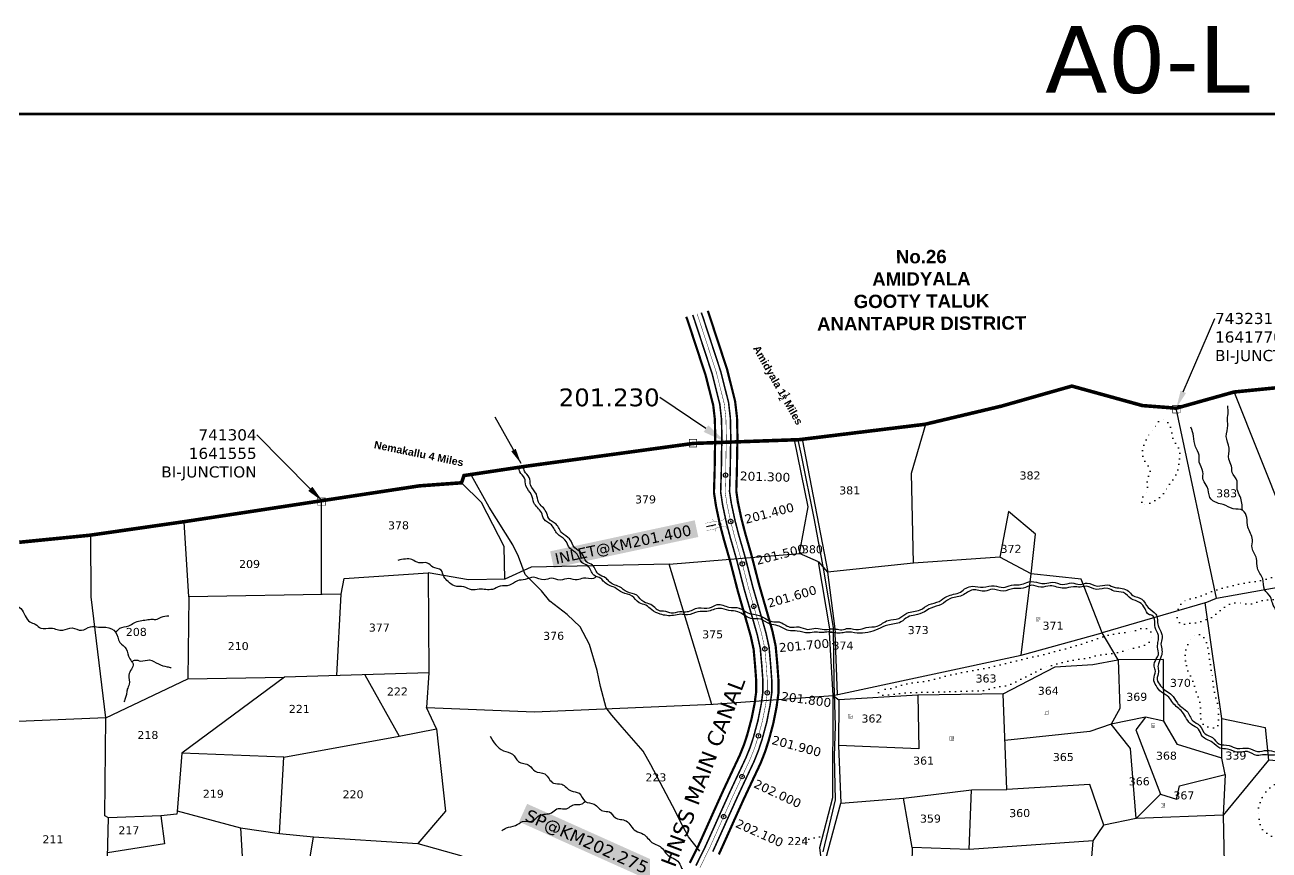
# Model space of a CAD drawing. Header units: inches. Extents: x 735322 to 750113, y 1636749 to 1642626.
# Drawn here: x 740635 to 743432, y 1640771 to 1642626 of the extents above; entities that cross this region are included whole.
import ezdxf
from ezdxf import colors
from ezdxf.entities.mleader import LeaderData, LeaderLine
from ezdxf.enums import TextEntityAlignment as Align
from ezdxf.math import Vec2, Vec3

# ---------------------------------------------------------------- set-up
doc = ezdxf.new("R2010")
doc.units = ezdxf.units.IN
doc.header["$MEASUREMENT"] = 0
doc.header["$PDMODE"] = 32
doc.header["$PDSIZE"] = 10
for name, pattern in [('ACAD_ISO02W100', [15, 12, -3]), ('DOT2', [0.125, 0, -0.125]), ('HIDDEN2', [0.1875, 0.125, -0.0625])]:
    doc.linetypes.add(name, pattern=pattern)
for name, color, linetype in [('CANAL1', 1, 'Continuous'), ('CART TRACK', 6, 'Continuous'), ('CSMark', 72, 'Continuous'), ('HILL', 247, 'Continuous'), ('PLOT', 7, 'Continuous'), ('PLOT NO', 7, 'Continuous'), ('SQUARE TANKS', 230, 'Continuous'), ('STRUCTURE', 5, 'Continuous'), ('TANKS-STREAM', 4, 'Continuous'), ('VILLAGE BOUNDRY', 5, 'Continuous'), ('VILLAGE STONES', 240, 'Continuous')]:
    doc.layers.add(name, color=color, linetype=linetype)
doc.styles.get("Standard").update_dxf_attribs({"font": 'verdana_0.ttf'})
doc.dimstyles.get("Standard").update_dxf_attribs({"dimtxt": 0.18, "dimasz": 35, "dimexe": 0.18, "dimexo": 0.0625, "dimgap": 0.09, "dimtad": 0, "dimtih": 1, "dimtoh": 1, "dimdec": 4, "dimzin": 0, "dimdsep": 46, "dimtxsty": 'Standard', "dimcen": 0.0935, "dimadec": 0, "dimazin": 0, "dimtfac": 1, "dimtdec": 4, "dimtofl": 0, "dimtmove": 0, "dimatfit": 3, "dimfxl": 0, "dimtolj": 1, "dimtzin": 0, "dimarcsym": 0})

# ---------------------------------------------------------------- blocks, each defined once
blk = doc.blocks.new('IN')
at = {"layer": 'STRUCTURE', "color": 190, "const_width": 0.5}
for points in [[(763895.1, 1696672), (763895.1, 1696668), (763889.1, 1696664), (763881.7, 1696664), (763874.3, 1696664), (763868.3, 1696668), (763868.3, 1696672)], [(763871.3, 1696666), (763849.3, 1696666)], [(763871.3, 1696649.2), (763849.3, 1696649.2)], [(763868.3, 1696643.2), (763868.3, 1696647.2), (763874.3, 1696651.2), (763881.7, 1696651.2), (763881.7, 1696651.2), (763881.7, 1696651.2), (763889.1, 1696651.2), (763895.1, 1696647.2), (763895.1, 1696643.2)]]:
    blk.add_lwpolyline(points, dxfattribs=at)
at = {"layer": 'STRUCTURE', "color": 0}
blk.add_circle((763881.7, 1696657.6), 2.11, dxfattribs=at)
blk.add_leader([(763872.7, 1696657.6), (763851.2, 1696657.6)], dimstyle='Standard', override={"dimasz": 10, "dimgap": 0.09, "dimtad": 0}, dxfattribs=at)

msp = doc.modelspace()

# ---------------------------------------------------------------- linework, layer by layer
at = {"color": 3}
for p in [(742210.2, 1641614.3), (742221.6, 1641510.1), (742247.7, 1641414.7), (742273.5, 1641319.2), (742298.3, 1641223.6), (742303.9, 1641124.9), (742284, 1641028.1), (742247.1, 1640936.6), (742205.8, 1640846.7)]:
    msp.add_point(p, dxfattribs=at)
at = {"layer": 'CANAL1', "color": 5, "const_width": 3.5}
for points in [[(742181.4, 1640768), (742198.2, 1640805.2), (742217.1, 1640847.3), (742236.8, 1640891), (742258, 1640936.4), (742274.6, 1640971.6), (742284.1, 1640995.4), (742292.4, 1641020.8), (742302.5, 1641058.3), (742310.1, 1641096.5), (742313.9, 1641124.3), (742314, 1641153.5), (742311.3, 1641189.8), (742307.9, 1641228), (742300.6, 1641261), (742288.3, 1641304), (742271, 1641364.1), (742254.3, 1641429.4), (742240, 1641478.8), (742231.3, 1641512.4), (742223.1, 1641550.5), (742219.1, 1641577.3), (742220.6, 1641625.1), (742221.2, 1641668.2), (742221.9, 1641697.5), (742220.9, 1641742.2), (742216.9, 1641777.4), (742199, 1641848), (742159, 1641969.9), (742155.5, 1641979.6)], [(742136.2, 1641974.3), (742140.1, 1641963.4), (742179.8, 1641842.4), (742197.1, 1641773.8), (742200.9, 1641740.8), (742201.9, 1641697.5), (742201.2, 1641668.6), (742200.6, 1641625.6), (742199.1, 1641576.2), (742203.5, 1641546.9), (742211.8, 1641507.8), (742220.8, 1641473.5), (742235, 1641424.1), (742251.7, 1641358.8), (742269.1, 1641298.5), (742281.2, 1641256.1), (742288.1, 1641225), (742291.4, 1641188.1), (742294, 1641152.8), (742293.9, 1641125.7), (742290.4, 1641099.9), (742283, 1641062.8), (742273.2, 1641026.5), (742265.3, 1641002.2), (742256.2, 1640979.6), (742239.9, 1640944.9), (742218.6, 1640899.3), (742198.8, 1640855.5), (742180, 1640813.4), (742163.3, 1640776.5), (742143.4, 1640736.3)]]:
    msp.add_lwpolyline(points, dxfattribs=at)
at = {"layer": 'CANAL1', "color": 1, "const_width": 5}
for points in [[(742170.1, 1641983.5), (742173.2, 1641974.7), (742213.5, 1641852.2), (742231.6, 1641780.1), (742235.9, 1641743.2), (742236.9, 1641697.5), (742236.2, 1641667.9), (742235.6, 1641624.8), (742234.2, 1641578.2), (742237.9, 1641553.1), (742245.9, 1641515.8), (742254.5, 1641482.8), (742268.7, 1641433.3), (742285.5, 1641368), (742302.8, 1641308.1), (742315.2, 1641264.7), (742322.7, 1641230.3), (742326.3, 1641191), (742329, 1641154), (742328.9, 1641123.3), (742324.9, 1641094), (742317.1, 1641054.9), (742306.8, 1641016.5), (742298.2, 1640990.3), (742288.4, 1640965.6), (742271.6, 1640930), (742250.4, 1640884.7), (742230.7, 1640841.1), (742211.9, 1640799.1), (742195, 1640761.6)], [(742121.7, 1641970.3), (742125.9, 1641958.5), (742165.4, 1641838.2), (742182.4, 1641771.1), (742186, 1641739.8), (742186.9, 1641697.5), (742186.2, 1641668.9), (742185.6, 1641625.9), (742184, 1641575.3), (742188.7, 1641544.2), (742197.2, 1641504.3), (742206.3, 1641469.6), (742220.5, 1641420.2), (742237.3, 1641354.9), (742254.7, 1641294.3), (742266.7, 1641252.5), (742273.2, 1641222.7), (742276.4, 1641186.9), (742279, 1641152.2), (742278.9, 1641126.7), (742275.6, 1641102.3), (742268.4, 1641066.3), (742258.9, 1641030.8), (742251.2, 1641007.3), (742242.5, 1640985.6), (742226.3, 1640951.2), (742205, 1640905.6), (742185.1, 1640861.6), (742166.3, 1640819.6), (742149.8, 1640783), (742129.8, 1640742.7)]]:
    msp.add_lwpolyline(points, dxfattribs=at)
at = {"layer": 'CANAL1', "color": 1, "linetype": 'HIDDEN2', "ltscale": 100, "const_width": 1}
msp.add_lwpolyline([(742145.9, 1641976.9), (742149.5, 1641966.6), (742189.4, 1641845.2), (742207, 1641775.6), (742210.9, 1641741.5), (742211.9, 1641697.5), (742211.2, 1641668.4), (742210.6, 1641625.4), (742209.1, 1641576.8), (742213.3, 1641548.7), (742221.6, 1641510.1), (742230.4, 1641476.2), (742244.6, 1641426.7), (742261.4, 1641361.4), (742278.7, 1641301.2), (742290.9, 1641258.6), (742298, 1641226.5), (742301.4, 1641189), (742304, 1641153.1), (742303.9, 1641125), (742300.3, 1641098.2), (742292.7, 1641060.6), (742282.8, 1641023.6), (742274.7, 1640998.8), (742265.4, 1640975.6), (742249, 1640940.6), (742227.7, 1640895.1), (742207.9, 1640851.4), (742189.1, 1640809.3), (742172.4, 1640772.3), (742152.4, 1640732)], dxfattribs=at)
at = {"layer": 'CART TRACK'}
for points in [[(742429.2, 1640767.7), (742441.8, 1640817.6), (742457.5, 1640884), (742455, 1640982.2), (742457.1, 1641050.9), (742454.6, 1641148.2), (742452.5, 1641271.4), (742431.1, 1641400.9), (742409.9, 1641513.8), (742380.7, 1641658.9), (742372.8, 1641696.9)], [(742152.3, 1640769), (742126.5, 1640801.2), (742113.4, 1640827), (742091.1, 1640870.6), (742042.1, 1640963.2), (742025, 1640994), (741977.8, 1641047.7), (741954.2, 1641075), (741941.5, 1641091.3), (741929.1, 1641139.2), (741921.5, 1641175.2), (741903.8, 1641233.8), (741883, 1641272.9), (741853.8, 1641300.8), (741814.8, 1641331), (741796.3, 1641354.4), (741759.7, 1641390.6), (741744.8, 1641431.5), (741731.5, 1641457.6), (741678.7, 1641542.5), (741635.8, 1641618.7)]]:
    msp.add_lwpolyline(points, dxfattribs=at)
at = {"layer": 'PLOT'}
for points in [[(743313.9, 1641337.6), (743523.6, 1641375.4), (743353.9, 1641801.1)], [(743288.2, 1641327.2), (743313.9, 1641337.6), (743223.5, 1641764.7)], [(743026.6, 1640674.7), (743036.8, 1640792.1), (743060.9, 1640827.1), (743028.8, 1640918.7), (742842.5, 1640907.4), (742834.3, 1641122.5), (742951.4, 1641183.2), (743036.1, 1641188.7), (743092.1, 1641199.1), (743093.2, 1641199.3), (743057, 1641259.7), (743009.4, 1641380.3), (742897.3, 1641392.1), (742826.8, 1641429.7), (742632.3, 1641416.2), (742627.8, 1641618.3), (742660.3, 1641729)], [(742419.1, 1641419), (742376.3, 1641438.1), (742395.6, 1641543), (742364.8, 1641693.6)], [(742441, 1641396.1), (742382.8, 1641694.9)], [(741713.9, 1641380.7), (741712.3, 1641453.9), (741661, 1641552.9), (741616.4, 1641597)], [(741301.7, 1641346), (741301.3, 1641556.6)], [(742874.8, 1641209.2), (742897.3, 1641392.1), (742907.1, 1641481.2), (742846.5, 1641532.8), (742826.8, 1641429.7)], [(741003.5, 1641340.3), (740992.8, 1641509.6)], [(740816.9, 1641068.9), (740783.7, 1641340.7), (740783.2, 1641479.5)], [(742179.3, 1641099), (742083.5, 1641413.9), (742376.3, 1641438.1)], [(742444.2, 1641268.4), (742419.1, 1641419), (742439.4, 1641395.9)], [(741335.8, 1641163.6), (741346, 1641346.9), (741352.4, 1641381.8), (741541.6, 1641394.5)], [(742083.5, 1641413.9), (741773.2, 1641407.7), (741713.9, 1641380.7), (741632.4, 1641378.6), (741541.6, 1641394.5), (741542.8, 1641169.5), (741537.8, 1641091.6)], [(742632.3, 1641416.2), (742439.4, 1641395.9), (742455.9, 1641268.5), (742456.3, 1641259.9), (742444.1, 1641260.8), (742444.2, 1641268.4), (742455.9, 1641268.5)], [(741346, 1641346.9), (741003.5, 1641340.3), (741001, 1641156)], [(743326.2, 1641067.1), (743288.2, 1641327.2), (743057, 1641259.7)], [(742452, 1641118.7), (742444.1, 1641260.8)], [(742452, 1641118.7), (742874.8, 1641209.2), (743057, 1641259.7)], [(742461.9, 1641120.8), (742456.3, 1641259.9)], [(743195.3, 1641061.2), (743194.6, 1641199.7), (743093.2, 1641199.3), (743096.8, 1641089.3), (743077.1, 1641054.1)], [(741542.8, 1641169.5), (741218.5, 1641160.3)], [(740816.9, 1641068.9), (741001, 1641156), (741218.5, 1641160.3), (740987.3, 1640989.6), (740976.9, 1640858.1), (740976.4, 1640852.3), (740940.6, 1640848.1), (740823, 1640844)], [(741398.8, 1641165.4), (741476.1, 1641027.8)], [(741560.5, 1641044.3), (741537.8, 1641091.6), (741780.3, 1641082.5), (742181.9, 1641099.1), (742452, 1641118.7)], [(742472.3, 1640466), (742464.5, 1640465.3), (742470, 1640509.5), (742474.2, 1640532), (742441.4, 1640614), (742422, 1640777.3), (742451.5, 1640889.7), (742452, 1641118.7), (742464.9, 1641109.1), (742464, 1641006.3), (742469.6, 1640876.7), (742610.2, 1640887.9), (742763, 1640907), (742842.5, 1640907.4)], [(742834.3, 1641122.5), (742642.1, 1641119.7), (742644.3, 1640999), (742464, 1641006.3)], [(742642.1, 1641119.7), (742464.9, 1641109.1)], [(740817.3, 1640634.6), (740823, 1640844), (740814.3, 1640848), (740816.9, 1641068.9), (740619.4, 1641060.1)], [(743154.6, 1641069.8), (743077.1, 1641054.1)], [(743333.7, 1640941.4), (743326.1, 1640978.3), (743226.6, 1641008.6), (743195.3, 1641061.2), (743154.6, 1641069.8), (743132.4, 1641042), (743187.9, 1640897.1)], [(743326.1, 1640978.3), (743326.2, 1641067.1), (743423.3, 1641047), (743431.1, 1640973.5)], [(741216.6, 1640980.4), (741476.1, 1641027.8), (741560.5, 1641044.3), (741580.2, 1640859.1), (741518.2, 1640785.9)], [(743133.6, 1640842.2), (743120.4, 1640999.7), (743077.1, 1641054.1), (743028.8, 1641038.2), (742838.3, 1641018)], [(741206.8, 1640808.7), (741216.6, 1640980.4), (740987.3, 1640989.6)], [(743836, 1640902.2), (743856.7, 1640921.2), (743808.7, 1640906.3), (743802, 1640919.7), (743764, 1640913.9), (743749, 1640945), (743623.6, 1640887.8), (743538.4, 1640897.2), (743499, 1640968.6), (743431.1, 1640973.5), (743329, 1640850.2), (743334, 1640597.6)], [(743133.6, 1640842.2), (743187.9, 1640897.1), (743224.3, 1640885.6), (743230.9, 1640916), (743333.7, 1640941.4), (743329, 1640850.2)], [(742630, 1640777.4), (742610.2, 1640887.9)], [(743036.8, 1640792.1), (742758.1, 1640772.6), (742763, 1640907)], [(740977, 1640859.4), (741119.3, 1640821.5), (741129.1, 1640652.8)], [(742455.1, 1640639), (742457.7, 1640667.3), (742435.2, 1640751.5), (742469.6, 1640876.7)], [(740940.6, 1640848.1), (740948.4, 1640785.6), (740820.8, 1640765)], [(743329, 1640850.2), (743133.6, 1640842.2), (743060.9, 1640827.1)], [(741119.3, 1640821.5), (741206.8, 1640808.7), (741283.6, 1640801)], [(741200.5, 1640452.2), (741260.1, 1640661), (741283.6, 1640801), (741518.2, 1640785.9), (741617.3, 1640758.7)], [(742758.1, 1640772.6), (742630, 1640777.4), (742627.7, 1640671)]]:
    msp.add_lwpolyline(points, dxfattribs=at)
at = {"layer": 'PLOT NO', "linetype": 'DOT2', "ltscale": 100}
for points in [[(742451.6, 1641235.7), (742474.8, 1641231.5)], [(742372.3, 1640791), (742440.9, 1640805.3)]]:
    msp.add_lwpolyline(points, dxfattribs=at)
at = {"layer": 'PLOT NO', "color": 6, "linetype": 'DOT2', "ltscale": 100}
for points in [[(743145.7, 1641553.3), (743147.6, 1641564.9), (743156.9, 1641575.6), (743157.9, 1641600.1), (743160.1, 1641610), (743164.6, 1641621.3), (743162, 1641631.8), (743155.3, 1641641.7), (743147.1, 1641662.9), (743152, 1641684.7), (743160.9, 1641703.5), (743172.1, 1641718), (743177.2, 1641724.2), (743182.6, 1641734.3), (743187.4, 1641738.1), (743195.4, 1641738.7), (743200.4, 1641738.3), (743204.2, 1641732.7), (743211.1, 1641720.7), (743213.9, 1641705.8), (743216.9, 1641693.8), (743225.6, 1641680.8), (743231.2, 1641668.3), (743230.3, 1641645.6), (743225.5, 1641621.5), (743209.5, 1641595.2), (743200, 1641579.9), (743176, 1641557.5), (743164, 1641551.5), (743153.4, 1641547), (743146.3, 1641550.6), (743145.6, 1641554.5)], [(743225.4, 1641294.3), (743227.6, 1641313.6), (743238.7, 1641329.2), (743265.4, 1641338.5), (743304.9, 1641353.1), (743342.4, 1641364), (743382.1, 1641372.3), (743424.4, 1641380.1), (743453.9, 1641388.2), (743490.2, 1641391.2), (743518.6, 1641399.4), (743546.1, 1641402.7), (743582.5, 1641406.1), (743622, 1641408.3), (743681.7, 1641416.2), (743717.3, 1641419.6), (743747.2, 1641424.9), (743776.8, 1641425.9), (743802.3, 1641426), (743817.1, 1641418.9), (743834, 1641411.4), (743833.2, 1641402.6), (743828.8, 1641395.8), (743819.3, 1641388.2), (743809.3, 1641384.9), (743790.6, 1641382.1), (743784.2, 1641381.6), (743774.2, 1641380), (743753.1, 1641372.7), (743739.1, 1641367.8), (743710.3, 1641370.9), (743669.6, 1641367.1), (743642.4, 1641366.5), (743599.3, 1641363.9), (743585.3, 1641362.2), (743565.7, 1641362.5), (743535, 1641352.8), (743508.1, 1641344.9), (743478.9, 1641341.6), (743449, 1641335.1), (743431.4, 1641333.8), (743415, 1641332.1), (743401.9, 1641327.6), (743395.1, 1641325.6), (743376.3, 1641325.1), (743363.5, 1641327.8), (743349.5, 1641326.2), (743312.9, 1641302.4), (743301.3, 1641293.5), (743282.5, 1641287), (743269, 1641282.2), (743257.8, 1641282.1), (743233.8, 1641280), (743225.4, 1641294.3)], [(742553.7, 1641125.7), (742554.9, 1641132), (742565.1, 1641133.2), (742607.6, 1641142.9), (742658, 1641151), (742722.9, 1641166.7), (742779.5, 1641177.2), (742831.4, 1641188.9), (742879.8, 1641200.5), (742916.3, 1641209.1), (742983.9, 1641226.8), (743028.8, 1641240.7), (743066.5, 1641253.5), (743111.3, 1641261.2), (743131, 1641264.9), (743155.4, 1641269.7), (743168.9, 1641254.8), (743166.2, 1641245), (743160.7, 1641237.1), (743148.9, 1641231.1), (743134, 1641226.3), (743116.7, 1641223.1), (743093.9, 1641215.9), (743070.6, 1641212.6), (743048.6, 1641209.4), (743022.6, 1641203), (742986.8, 1641197.7), (742954.6, 1641189.6), (742929.4, 1641182.4), (742902.3, 1641169.3), (742865.2, 1641150.9), (742843.2, 1641141.7), (742817.7, 1641137.3), (742792.5, 1641130.8), (742764.9, 1641129.1), (742724.8, 1641128.1), (742686.1, 1641126.7), (742634.5, 1641125.7), (742599, 1641123.2), (742564.4, 1641119.8), (742556.5, 1641121.8), (742553.7, 1641125.7)], [(743244.2, 1641196.8), (743244.4, 1641217.1), (743252, 1641238.5), (743261.9, 1641252), (743266.8, 1641256.6), (743281.4, 1641252.9), (743293.8, 1641229.6), (743300.9, 1641182.7), (743305.2, 1641154.6), (743310.8, 1641119.1), (743317.4, 1641094.3), (743318.3, 1641067.6), (743318, 1641055.3), (743312.3, 1641046.5), (743304.7, 1641046.1), (743284.7, 1641054), (743277.7, 1641075), (743277.6, 1641099.5), (743270.2, 1641121.6), (743260.5, 1641151.7), (743247.3, 1641181.1), (743244.6, 1641199.4)], [(743416.9, 1640889.9), (743426.1, 1640903.6), (743439.3, 1640915.4), (743454.8, 1640922.3), (743473, 1640921), (743494.5, 1640912.3), (743515.9, 1640896.2), (743524.1, 1640888.9), (743536.7, 1640883.4), (743555.4, 1640879.2), (743575, 1640873.7), (743596.2, 1640865.2), (743606.2, 1640854.2), (743612.9, 1640833.4), (743609.9, 1640819.3), (743602.6, 1640806.2), (743585.5, 1640799), (743570.6, 1640792.2), (743547.1, 1640789.8), (743522.6, 1640791.4), (743492.7, 1640792.8), (743465.3, 1640795.8), (743443.8, 1640799.8), (743429.1, 1640807.9), (743418, 1640817), (743411.1, 1640832.4), (743409.6, 1640845.5), (743408.3, 1640858.4), (743409.5, 1640870.9), (743414.3, 1640883), (743416.9, 1640889.9)]]:
    msp.add_spline(points, degree=3, dxfattribs=at)
at = {"layer": 'SQUARE TANKS', "const_width": 0.504}
for points in [[(742909.1, 1641294), (742917.8, 1641294), (742917.8, 1641284.8), (742909.2, 1641284.8)], [(742912.2, 1641291.2), (742917.8, 1641291.2), (742917.8, 1641284.8), (742912.3, 1641284.8)], [(742914.3, 1641288.7), (742917.8, 1641288.8), (742917.8, 1641284.8), (742914.3, 1641284.8)], [(742926.8, 1641085.5), (742935.5, 1641085.6), (742935.5, 1641076.3), (742926.9, 1641076.3)], [(742930, 1641082.7), (742935.5, 1641082.7), (742935.5, 1641076.3), (742930, 1641076.3)], [(742486.6, 1641077.1), (742495.2, 1641077.2), (742495.3, 1641068), (742486.6, 1641067.9)], [(742489.7, 1641074.3), (742495.3, 1641074.3), (742495.3, 1641068), (742489.7, 1641067.9)], [(742491.7, 1641071.9), (742495.3, 1641071.9), (742495.3, 1641068), (742491.7, 1641067.9)], [(742932, 1641080.3), (742935.5, 1641080.3), (742935.5, 1641076.3), (742932, 1641076.3)], [(743167, 1641055.2), (743175.7, 1641055.2), (743175.7, 1641046), (743167, 1641045.9)], [(742714.5, 1641026.7), (742723.2, 1641026.8), (742723.2, 1641017.6), (742714.5, 1641017.5)], [(743170.1, 1641052.3), (743175.7, 1641052.4), (743175.7, 1641046), (743170.2, 1641046)], [(743172.2, 1641049.9), (743175.7, 1641049.9), (743175.7, 1641046), (743172.2, 1641046)], [(742717.6, 1641023.9), (742723.2, 1641023.9), (742723.2, 1641017.6), (742717.6, 1641017.5)], [(742719.6, 1641021.5), (742723.2, 1641021.5), (742723.2, 1641017.6), (742719.7, 1641017.5)], [(743189.1, 1640876.9), (743197.8, 1640876.9), (743197.8, 1640867.7), (743189.1, 1640867.6)], [(743192.2, 1640874), (743197.8, 1640874.1), (743197.8, 1640867.7), (743192.3, 1640867.7)], [(743194.2, 1640871.6), (743197.8, 1640871.6), (743197.8, 1640867.7), (743194.3, 1640867.7)]]:
    msp.add_lwpolyline(points, close=True, dxfattribs=at)
at = {"layer": 'STRUCTURE', "color": 5, "const_width": 5.82}
msp.add_lwpolyline([(735324.5, 1642425.8), (750031.3, 1642425.8), (750031.3, 1636751.6), (735324.5, 1636751.6)], close=True, dxfattribs=at)
at = {"layer": 'STRUCTURE', "color": 0}
msp.add_point((742221.6, 1641510.1), dxfattribs=at)
at = {"layer": 'TANKS-STREAM'}
for points in [[(743372.2, 1641535.4), (743367.1, 1641566), (743360.5, 1641582.2), (743360.2, 1641600.7), (743349.4, 1641620.4), (743347.8, 1641634.3), (743341.8, 1641650), (743342.5, 1641675.2), (743335.9, 1641701.3), (743339.6, 1641725.9), (743338.7, 1641736.5), (743339.8, 1641751.8), (743339.3, 1641770)], [(742053.9, 1641313.8), (742064.9, 1641308.9), (742070.9, 1641308.9), (742088, 1641304.9), (742107.4, 1641307.4), (742123.9, 1641307.4), (742149, 1641315.7), (742174.3, 1641315.9), (742191.4, 1641323.2), (742217.5, 1641317.6), (742240.8, 1641315.4), (742260.3, 1641304.7), (742286, 1641298.8), (742318.6, 1641284.5), (742330.3, 1641284.1), (742354.9, 1641272.8), (742374.6, 1641273.1), (742394.4, 1641267.5), (742413.4, 1641270), (742431.8, 1641267.5), (742458.2, 1641268.2), (742471.6, 1641266.7), (742486, 1641269.7), (742508.9, 1641266.9), (742526, 1641271.7), (742551.3, 1641274.8), (742575.5, 1641287.6), (742599.5, 1641292.3), (742617.7, 1641304), (742647.5, 1641311.4), (742667.8, 1641323.2), (742690.4, 1641330.5), (742707.3, 1641341.5), (742738.2, 1641351.4), (742751, 1641360.4), (742765.3, 1641364.3), (742789.4, 1641362.5), (742814.3, 1641365.6), (742834.6, 1641361.9), (742852.7, 1641366.8), (742875.9, 1641368.8), (742891.7, 1641374.2), (742914.8, 1641372), (742927.7, 1641370.5), (742945.5, 1641373.5), (742967.8, 1641368.6), (742988.5, 1641371.8), (743007.1, 1641368.6), (743023.1, 1641371.6), (743046.2, 1641365), (743068.7, 1641367.4), (743086.2, 1641361.8), (743102.2, 1641359.5), (743115.8, 1641353.4), (743125.6, 1641344), (743146.1, 1641335.5), (743160.2, 1641316.5), (743177.5, 1641301.8), (743182.8, 1641276), (743190.3, 1641258), (743191.8, 1641248.3), (743189.1, 1641234.4), (743191.3, 1641220.4), (743189.9, 1641207.4), (743183.2, 1641190.3), (743182.3, 1641184), (743183.4, 1641172.2), (743180.7, 1641155.1), (743188.2, 1641140.8), (743200.4, 1641129.4), (743213.8, 1641119.8), (743224.4, 1641104.4), (743231.8, 1641095.6), (743247.2, 1641083.6), (743260.9, 1641062.2), (743275.9, 1641051.2), (743288.6, 1641032.4), (743304.8, 1641024.3), (743319.1, 1641010.2), (743342.3, 1641006.5), (743360.7, 1641000), (743385.2, 1641000.4), (743406.1, 1640992.9), (743427.6, 1640995.5), (743447.7, 1640992.6), (743467.6, 1640993.5), (743486.4, 1640985.6), (743503, 1640983.7), (743517, 1640972.8), (743535.4, 1640966.7), (743569.8, 1640951.1), (743580.7, 1640946.3), (743586.8, 1640946.2), (743601.2, 1640937.3), (743607.1, 1640935.6), (743616.5, 1640937.2), (743638.1, 1640944.6), (743661.9, 1640946), (743680.5, 1640955.3), (743705.2, 1640956.5), (743725.1, 1640965.7), (743751.9, 1640968.5), (743766, 1640976.4), (743784.4, 1640977.8), (743799.5, 1640984.9), (743817.5, 1640986.2), (743820.2, 1640991.1), (743812.4, 1640999.6), (743797.5, 1641002), (743782.2, 1641012.6), (743762.3, 1641019.3), (743751.9, 1641033.6), (743744.2, 1641044.6), (743730.4, 1641055.9), (743724.1, 1641069.9), (743718.3, 1641079.1), (743707.8, 1641081.7), (743698.1, 1641078.6), (743686.9, 1641080), (743669.6, 1641087.1), (743647.4, 1641090.9), (743631, 1641109.3), (743613.1, 1641124.5), (743605.9, 1641145.3), (743592.9, 1641157.8), (743578.1, 1641188.3), (743564.2, 1641205.2), (743549.8, 1641225.2), (743532.6, 1641235.7), (743515.8, 1641252), (743493.8, 1641267.2), (743485.4, 1641277.8), (743471.4, 1641288.1), (743463.5, 1641294.4), (743448.9, 1641309.6), (743439.5, 1641326.9), (743435.3, 1641340.4), (743422.2, 1641357.1), (743417.8, 1641381.2), (743405.9, 1641405.1), (743404, 1641426.8), (743393.9, 1641450.7), (743394.6, 1641468.9), (743384.6, 1641497.3), (743382, 1641519.1), (743373.2, 1641534.8), (743351.6, 1641538.6), (743329.1, 1641548), (743315.3, 1641551.9), (743299.3, 1641564.2), (743293.1, 1641587.8), (743284.2, 1641603.3), (743283.3, 1641621.7), (743275.3, 1641643.4), (743274.8, 1641659.1), (743266.6, 1641677.7), (743262.3, 1641701.6), (743256.6, 1641721.8)], [(743292.8, 1640490.1), (743304.2, 1640494.9), (743310.1, 1640500.3), (743321.3, 1640502.5), (743333, 1640506.5), (743350.9, 1640498.7), (743360.6, 1640492.4), (743370.7, 1640491), (743396.9, 1640479.7), (743410.3, 1640477.7), (743423.2, 1640474.1), (743441.5, 1640474.7), (743459.1, 1640474.5), (743473.8, 1640476.9), (743500, 1640475.3), (743523.2, 1640481.8), (743539.8, 1640482.8), (743553.7, 1640492.9), (743572.5, 1640500.6), (743590.5, 1640518.7), (743610.5, 1640527.1), (743627.8, 1640543.6), (743647.8, 1640553.6), (743665.6, 1640564), (743680.2, 1640566.8), (743698.9, 1640561.7), (743709.3, 1640558.9), (743732.8, 1640563.9), (743748.8, 1640562.4), (743770.4, 1640569.8), (743788, 1640569.3), (743813.4, 1640572.1), (743823.6, 1640572.1), (743838.6, 1640576.5), (743850.2, 1640578.5), (743857.5, 1640582.2), (743859.9, 1640592.6), (743874.3, 1640608.4), (743881.3, 1640627.4), (743894.5, 1640642.2), (743908, 1640663.4), (743925.7, 1640675.2), (743944.1, 1640694.2), (743963.8, 1640702.8), (743974.2, 1640712.1), (743995.3, 1640722), (743996.1, 1640737.4), (744003.6, 1640756.5), (744001, 1640775.3), (744001.5, 1640810.2), (744003.1, 1640829.4), (744003.8, 1640844.4), (744007.1, 1640857.3), (744003.7, 1640867.6), (744005.6, 1640880.5), (744010.3, 1640892.3), (744009.2, 1640905), (744014.3, 1640916.9), (744018.3, 1640929.3), (744023.4, 1640935.8), (744033.3, 1640950.7), (744047.2, 1640955.2), (744054.5, 1640955.4), (744058.6, 1640958.6), (744068.2, 1640963.1), (744063.6, 1640972.1), (744052.1, 1640973.8), (744048.4, 1640973), (744016.6, 1640980.6), (743996.4, 1640976.2), (743978.2, 1640979.6), (743952.1, 1640977.8), (743936, 1640981), (743916.8, 1640979.5), (743898.3, 1640982.6), (743876.7, 1640977.2), (743851.3, 1640982), (743837.3, 1640980.3), (743828.2, 1640982.2), (743818.8, 1640979), (743782, 1640969.1), (743764.5, 1640967.6), (743752.9, 1640960.9), (743727.3, 1640958.7), (743702.8, 1640950.3), (743676, 1640947.5), (743660.6, 1640939.4), (743628.6, 1640935.9), (743612, 1640927), (743596.6, 1640930.2), (743582.2, 1640939.8), (743569.6, 1640942), (743547.3, 1640953.9), (743528.2, 1640959.8), (743513.3, 1640965), (743497.9, 1640977), (743482.2, 1640978.9), (743457.4, 1640986.8), (743438.9, 1640984.5), (743422, 1640985.6), (743404.5, 1640984.2), (743383.9, 1640992.7), (743362, 1640991.3), (743338.9, 1640998.1), (743321.6, 1641000.8), (743304.7, 1641013.5), (743282, 1641027.2), (743273.5, 1641043.3), (743258.2, 1641053), (743237, 1641082.3), (743215.8, 1641102.1), (743206.7, 1641115.2), (743190.2, 1641126.6), (743178.2, 1641141.1), (743172.9, 1641155.9), (743176.5, 1641173.5), (743173.9, 1641184.7), (743178.6, 1641201.1), (743183.6, 1641210.9), (743181.5, 1641227.6), (743183.5, 1641253.9), (743175.8, 1641271.9), (743174.6, 1641290.1), (743169.3, 1641298.5), (743161.5, 1641301.2), (743153.3, 1641314), (743141, 1641328), (743122.2, 1641336.4), (743104.6, 1641350.1), (743083.6, 1641353.5), (743069.3, 1641359.7), (743043.9, 1641357.3), (743021.3, 1641364.3), (743007.7, 1641362.6), (742992.2, 1641363.3), (742970.6, 1641359.9), (742939.7, 1641365.4), (742919.2, 1641362.5), (742898.5, 1641366.6), (742879.4, 1641360), (742858.5, 1641359.4), (742834.1, 1641353.7), (742809.7, 1641357.6), (742793.8, 1641353.5), (742766, 1641356.2), (742741.6, 1641343.8), (742714.1, 1641336), (742695, 1641323.5), (742671.5, 1641315.5), (742657.3, 1641307.1), (742636, 1641299.8), (742619.7, 1641295.3), (742604.5, 1641284.2), (742574.7, 1641276.9), (742552.5, 1641268), (742506.3, 1641259.3), (742480.8, 1641261.3), (742468, 1641259), (742437.9, 1641261.6), (742428.3, 1641260.3), (742413.3, 1641261.5), (742396.2, 1641259.5), (742371.4, 1641263.6), (742351.3, 1641264.9), (742327.9, 1641275.8), (742309.2, 1641279.6), (742289.1, 1641290.6), (742266.8, 1641292.1), (742237.6, 1641307.3), (742217.5, 1641310.1), (742196, 1641314.6), (742168, 1641307.6), (742148.1, 1641307), (742124.8, 1641300.2), (742109.5, 1641301.5), (742093.2, 1641298.9), (742062.9, 1641301.8), (742044.1, 1641311.5), (742031.1, 1641321.8), (742015.6, 1641327.5), (742000, 1641342.5), (741978, 1641350.2), (741960.8, 1641361.6), (741947.7, 1641366.7), (741937.1, 1641374.2), (741929.6, 1641381.8), (741913.7, 1641389.7), (741900.1, 1641410.2), (741887.1, 1641417.9), (741876.1, 1641436.8), (741860.4, 1641449.2), (741849, 1641469.1), (741832.1, 1641482.2), (741818.4, 1641502.3), (741802, 1641515.1), (741796, 1641530.3), (741778.9, 1641552.2), (741774, 1641570.1), (741761.2, 1641590.1), (741757.9, 1641607.6), (741747.3, 1641621.6), (741745.8, 1641631.9)], [(740516.2, 1641459.6), (740516.9, 1641446.9), (740527.5, 1641432), (740531.9, 1641416.8), (740547.7, 1641400.9), (740552.5, 1641389.4), (740571.6, 1641377.3), (740581.6, 1641359), (740603.8, 1641343.7), (740613.3, 1641324.9), (740625.3, 1641314.2), (740646.1, 1641284.3), (740657.9, 1641279.1), (740670.8, 1641270.2), (740693.3, 1641270.2), (740720.2, 1641265.7), (740740.7, 1641270.7), (740761.8, 1641265.4), (740782.3, 1641273.3), (740800.2, 1641272.7), (740816.9, 1641272.2), (740838.7, 1641261.5), (740848.3, 1641238.2), (740862.3, 1641224), (740870.5, 1641201.2), (740877.8, 1641190.2), (740868.2, 1641164.7), (740869.4, 1641144), (740864.8, 1641132.9), (740863.5, 1641123.7), (740861, 1641114.4), (740857.5, 1641104.8)], [(743306.7, 1640483.2), (743308.2, 1640490), (743315.3, 1640492.9), (743324.8, 1640494.6), (743328.5, 1640496.8), (743340.9, 1640496.8), (743357.3, 1640486.4), (743373.2, 1640483.3), (743390.4, 1640473.3), (743407.1, 1640471.6), (743423, 1640465.8), (743438.1, 1640467.8), (743459.4, 1640467.2), (743472.4, 1640469.9), (743496.4, 1640468.6), (743519.7, 1640475.4), (743542.1, 1640477), (743561.3, 1640489.9), (743575.7, 1640495.7), (743591.7, 1640511.1), (743614, 1640521.6), (743631.2, 1640538.3), (743646.7, 1640546.1), (743663.3, 1640555.9), (743679.4, 1640560), (743692.4, 1640556.4), (743705.8, 1640553), (743729.5, 1640556.9), (743747.6, 1640556.5), (743768.2, 1640563.5), (743790.3, 1640562.8), (743809.1, 1640566.6), (743823.7, 1640564.7), (743837.2, 1640569.8), (743854.9, 1640573.2), (743864.2, 1640581.4), (743868.3, 1640593.9), (743878.6, 1640603.6), (743887.8, 1640625.3), (743898.9, 1640635.9), (743913.6, 1640658.5), (743935.5, 1640673.4), (743946, 1640685.7), (743968, 1640697.4), (743980.9, 1640708.5), (743995.9, 1640714.6), (744003.1, 1640723.1), (744004.4, 1640738), (744009.7, 1640759.9), (744006.5, 1640778), (744008.5, 1640796.9), (744006.2, 1640808.8), (744010.8, 1640821.4), (744009.1, 1640837.7), (744013.9, 1640852.7), (744010.2, 1640867.3), (744016.8, 1640890.4), (744015.6, 1640902.7), (744022.5, 1640924.5), (744029.1, 1640939.3), (744039.6, 1640947.4), (744058.6, 1640949.8), (744069.2, 1640956.3), (744082.3, 1640966.2), (744097.4, 1640964), (744111.7, 1640954.2), (744125.7, 1640950.4), (744144.1, 1640939.6), (744159.2, 1640937), (744177.8, 1640924), (744196.2, 1640924.3), (744213.3, 1640917), (744228.1, 1640918.7), (744247.4, 1640916.3), (744264.2, 1640921.2), (744283.9, 1640926.8), (744303, 1640929.1), (744317, 1640937.3), (744344.3, 1640939.5), (744356.9, 1640946.4), (744376, 1640948.5), (744395.1, 1640957.8), (744415.4, 1640960.1), (744431.5, 1640970.2), (744446.5, 1640976.4), (744456.7, 1640988.2), (744476.1, 1641002.1), (744481.7, 1641015.8), (744495.5, 1641032.1), (744496, 1641039.4), (744504, 1641050.9), (744506.5, 1641065.7), (744522.8, 1641083.8), (744529.3, 1641102.4), (744543.1, 1641115.3), (744552.4, 1641130.3), (744560.3, 1641136.1), (744579, 1641134.2), (744593.1, 1641137.6), (744606.8, 1641144.1), (744625.2, 1641149.4), (744637.1, 1641157.2), (744661.5, 1641159.7), (744680.6, 1641169.1), (744702.3, 1641172.4), (744720.7, 1641180.8), (744734.5, 1641180.1), (744753.5, 1641188.7), (744778.4, 1641191.3), (744797.4, 1641198.8), (744813.8, 1641200.3), (744837.1, 1641214), (744857.7, 1641221.5), (744870.5, 1641232.3), (744889.2, 1641241.2), (744902.7, 1641255.1), (744918.3, 1641265.8), (744931.9, 1641279.5), (744953.8, 1641282.7), (744972.1, 1641286.6), (744991.3, 1641282.3), (745010.6, 1641286), (745031.8, 1641283.7), (745050.2, 1641288.8), (745070.7, 1641290.3), (745088.1, 1641298.3), (745103.6, 1641301.4), (745127.5, 1641319.2), (745146.5, 1641326.8), (745165.5, 1641342.5), (745181.6, 1641348.6), (745200, 1641365.5), (745223.5, 1641374.5), (745247, 1641375.9), (745261.6, 1641382.1), (745292.8, 1641379.7), (745307.3, 1641382.3), (745323.1, 1641380.7), (745334.1, 1641382.1), (745358, 1641375.9), (745382.4, 1641381), (745397.6, 1641377.4), (745430.7, 1641384.6), (745444.6, 1641383), (745469.2, 1641387.3), (745486.1, 1641384.5), (745501.6, 1641387.1), (745533.7, 1641384.7), (745543.3, 1641389.1), (745559.1, 1641390.8), (745572.2, 1641395.6), (745591.1, 1641392.5), (745612.6, 1641401.2), (745629.9, 1641399.6), (745651.4, 1641406.4), (745671.3, 1641405.3), (745685.5, 1641410.9), (745709.5, 1641407.1), (745729.2, 1641412.5), (745750.5, 1641408.9), (745773.5, 1641415.2), (745792.2, 1641415.4), (745810.5, 1641421), (745834.5, 1641418.9), (745848.6, 1641425.2), (745882.3, 1641425.1), (745901.5, 1641430.9), (745922.8, 1641437.9), (745952.8, 1641441.8), (745970.2, 1641447.9), (745998.1, 1641452.2), (746014, 1641460.4), (746033, 1641462.6), (746046.4, 1641459.6), (746051.4, 1641446.9), (746052.1, 1641437.7), (746056.5, 1641428.8), (746057.2, 1641418.2), (746061.3, 1641407.7), (746062.7, 1641387), (746067.9, 1641378.6), (746076.9, 1641367), (746079.4, 1641346.8), (746083.3, 1641336.3), (746088.7, 1641329.5), (746090.5, 1641322.3), (746088.8, 1641309.9), (746094.2, 1641301.3), (746104.3, 1641297.8), (746114.2, 1641294.4), (746127.3, 1641295.6), (746139.6, 1641289.9), (746152.4, 1641283.6), (746173.5, 1641283.9), (746188.1, 1641277.3), (746215.9, 1641277.8), (746229.8, 1641271.6), (746243.3, 1641273.4), (746258.2, 1641267.4), (746270.2, 1641269.5), (746277.4, 1641266.1), (746298.9, 1641271.2), (746308.9, 1641269.6), (746318.4, 1641271.9), (746345.9, 1641262.9), (746360.5, 1641257.2), (746382.2, 1641244.7), (746394.1, 1641245.9), (746410.4, 1641243.3), (746430.7, 1641248.4), (746450.2, 1641247.9), (746463.2, 1641252.4), (746472.2, 1641253), (746496, 1641248.5), (746512.8, 1641248.6), (746529.9, 1641241.8), (746547.7, 1641243.4), (746571.5, 1641240.1), (746583.6, 1641244.1), (746596.3, 1641237.5), (746608.2, 1641226.5), (746616.5, 1641218.7), (746625.6, 1641200.4), (746630.1, 1641192), (746636.7, 1641173.3), (746649.5, 1641151.2), (746657.3, 1641129.6), (746665.5, 1641120.5), (746674.1, 1641099.1), (746687, 1641089.5), (746704.9, 1641072.3), (746722, 1641065.7), (746738.6, 1641055.1), (746759.5, 1641046), (746781.3, 1641043.1), (746799.7, 1641034), (746821, 1641031.9), (746839.6, 1641023.9), (746862.3, 1641023.6), (746888.8, 1641020.3), (746915.3, 1641016.8), (746935, 1641020.2), (746951.9, 1641020.2), (746962, 1641025), (746983.2, 1641025.4), (747005, 1641029.7), (747025.5, 1641029.1), (747045.7, 1641037.5), (747065, 1641039.5), (747081.6, 1641047.4), (747096.4, 1641045.3), (747109.7, 1641038.2), (747125.4, 1641036), (747143.9, 1641027.3), (747177, 1641029.1), (747194.5, 1641028.1), (747207.7, 1641034), (747225.9, 1641038.6), (747252.2, 1641048.8), (747270.5, 1641054.9), (747289.9, 1641066.5), (747308.4, 1641071.6), (747325, 1641082.4), (747347, 1641081.7), (747368.2, 1641081.5), (747379.5, 1641074.1), (747392.1, 1641069), (747406, 1641054.9), (747418.4, 1641047.8), (747427.1, 1641032.8), (747451.3, 1641020.4), (747463.8, 1641011), (747485.8, 1641007), (747495.9, 1641006.6), (747516.2, 1640998.1), (747545.4, 1640996.6), (747557.4, 1640994.7), (747574.1, 1640986.1), (747582.7, 1640984.4), (747598.3, 1640976.7), (747621.7, 1640971.8), (747632.1, 1640966), (747640.2, 1640961), (747660.9, 1640951.6), (747669.7, 1640942.8), (747693, 1640929.3), (747706.8, 1640916.2), (747722.3, 1640905.8), (747736.5, 1640903.9), (747751.4, 1640911.6), (747766.1, 1640917.4), (747777.2, 1640927.5), (747791.7, 1640936.7), (747802.4, 1640944.2), (747823.7, 1640948.6), (747833.6, 1640952), (747850.6, 1640961.9), (747869.6, 1640966.4), (747887.4, 1640975.6), (747905.4, 1640980), (747918, 1640989.4), (747941.8, 1640995.3), (747956.9, 1641003.7), (747976.8, 1641010.8), (747989, 1641018.4), (748005.1, 1641022.1), (748018.8, 1641029.7), (748029.2, 1641033), (748045.1, 1641039.2), (748060.5, 1641041.9), (748073.8, 1641047.9), (748090.2, 1641050.1), (748105.7, 1641057.7), (748135.7, 1641060.2), (748149.7, 1641064.6), (748184.7, 1641063.3), (748202.2, 1641060.5), (748217.6, 1641050), (748226.6, 1641033.1), (748231.8, 1641025.5), (748241.5, 1641016.7), (748250.7, 1641004.1), (748264.2, 1640996.5), (748280.5, 1640990.6), (748297.1, 1640980.6), (748310.3, 1640977.1), (748324.4, 1640969.6), (748354, 1640969), (748368.3, 1640969.9), (748394.6, 1640989.3), (748402.9, 1640994.7), (748416.6, 1640999.1), (748432.1, 1641001.9), (748453.3, 1641000.7), (748471.6, 1641004.9), (748488.3, 1641000.7), (748506, 1641000.6), (748519.3, 1640991.5), (748520.7, 1640976.8), (748519.8, 1640960.8), (748524, 1640946.4), (748518.5, 1640921.2), (748522.6, 1640904.3), (748517.8, 1640882.4), (748517.3, 1640867.1), (748503.8, 1640842.1), (748501.8, 1640828.4), (748492.3, 1640812.9), (748485.8, 1640792.8), (748485.2, 1640777.6), (748491.1, 1640767.5), (748492.9, 1640740.6), (748507.8, 1640722.6), (748516.1, 1640703.3), (748523.6, 1640696.3), (748537.4, 1640692.6), (748551.9, 1640674.1), (748575.5, 1640664.4), (748595.3, 1640645.5), (748616.9, 1640635.5), (748630.9, 1640614.2), (748651.9, 1640602.8), (748671.4, 1640576.5), (748681.2, 1640570.6), (748698.7, 1640559.2), (748711.1, 1640558.6), (748729.1, 1640552.8), (748742, 1640554.2), (748760.9, 1640568.1), (748768.1, 1640578.2), (748770.6, 1640596.8), (748784.2, 1640619.6), (748785.3, 1640638.7), (748793.7, 1640653), (748802.4, 1640667.3), (748805.5, 1640678.7), (748822.3, 1640694.3), (748829.1, 1640704.5), (748834.8, 1640718.5), (748852.8, 1640733.6), (748862.1, 1640748.9), (748881.4, 1640764.4), (748889.2, 1640776.8), (748906, 1640787.7), (748914.8, 1640794.6), (748929.6, 1640790.8), (748952.4, 1640790.4), (748968.5, 1640781.2), (748978.1, 1640778.7), (748986.3, 1640780.2), (748997.2, 1640778.9), (749011.3, 1640787.6), (749030.8, 1640791.4), (749041.6, 1640800), (749059.1, 1640801.6), (749080.1, 1640811.7), (749111.6, 1640816.1), (749123, 1640825.8), (749144.6, 1640830.2), (749154.4, 1640836.8), (749167.8, 1640849.7), (749181.8, 1640854.2), (749204, 1640852.1), (749209.2, 1640853), (749219.5, 1640854.7), (749239.6, 1640844.4), (749262.7, 1640843.2), (749282.3, 1640836.9), (749299.6, 1640840.9), (749315.4, 1640839.4), (749325.8, 1640843.8), (749338.8, 1640841.1), (749345.3, 1640831.9), (749349.7, 1640819.4), (749357.8, 1640813.7), (749362.6, 1640797.2), (749374.8, 1640782.5), (749382.6, 1640760.5), (749393.2, 1640750.4), (749396.5, 1640736.3), (749395.6, 1640727.9), (749382.8, 1640713.2), (749377.3, 1640696.5), (749358.4, 1640674), (749352.2, 1640656.3), (749338.1, 1640637.3), (749331.9, 1640620.8), (749314.6, 1640601.3), (749307.2, 1640584.2), (749290.3, 1640561.4), (749277, 1640535.5), (749261.4, 1640517.5), (749256.3, 1640500.9), (749236.5, 1640475.2), (749234.1, 1640466.5), (749218.8, 1640440.7), (749214.8, 1640427.3), (749209.8, 1640421.2), (749206.2, 1640407.5), (749200.9, 1640395.7), (749193.9, 1640388.6), (749186.7, 1640373), (749178.7, 1640364.1), (749175.4, 1640355.6), (749163.6, 1640341.5), (749154.5, 1640324.6), (749139.9, 1640311.7), (749130.1, 1640294.5), (749116.9, 1640282.6), (749111.6, 1640269.5), (749096.5, 1640250.6), (749091.3, 1640232.9), (749076.4, 1640216.1), (749071.7, 1640195.5), (749058.5, 1640177.1), (749054.7, 1640160.2), (749046.9, 1640146.7), (749046.5, 1640137), (749032.2, 1640112.7), (749026.8, 1640091.2), (749018.1, 1640073.1), (749014.5, 1640055.7), (749004, 1640040.2), (749001.3, 1640023.5), (748989.4, 1639996.4), (748990.3, 1639982.2), (748982, 1639961.5), (748984.6, 1639942.6), (748977.1, 1639911.4), (748979.8, 1639900.9), (748973.2, 1639883.1), (748973.7, 1639860.3), (748967.8, 1639845.1), (748964.1, 1639828), (748963.2, 1639812), (748952.2, 1639788.2), (748948.5, 1639767.4), (748938.3, 1639746.6)], [(741919.5, 1641386.2), (741913.3, 1641381.7), (741890.4, 1641382.7), (741876.4, 1641378.6), (741857.8, 1641381.7), (741838.3, 1641378.4), (741818.5, 1641382.4), (741802.2, 1641378.7), (741778, 1641384.5), (741759.7, 1641379.4), (741742.2, 1641376.7), (741724.3, 1641366.6), (741703.2, 1641364.3), (741686.1, 1641357.5), (741656.1, 1641357.9), (741638.7, 1641356.5), (741621.8, 1641363.3), (741600.9, 1641365.1), (741586.3, 1641375.1), (741576.7, 1641386), (741570.5, 1641400.8), (741551.7, 1641407.6), (741540.1, 1641416.6), (741520.3, 1641417), (741505, 1641424.3), (741490.7, 1641425.7), (741473.1, 1641422.6)], [(740839.4, 1641260.4), (740848.1, 1641270.1), (740868.4, 1641275.2), (740880.4, 1641282.5), (740908.1, 1641288.9), (740921.4, 1641290.4), (740929.3, 1641289.9), (740941.1, 1641294.7), (740958.4, 1641298.1)], [(740875.6, 1641195), (740882.6, 1641198.6), (740894.7, 1641196.4), (740914.9, 1641198.8), (740934.8, 1641189.7), (740954.6, 1641183.4), (740963.5, 1641181.6)], [(741707.2, 1640815.3), (741717.3, 1640821.2), (741737.7, 1640826.7), (741753.9, 1640835.5), (741776, 1640836.8), (741791.8, 1640849.5), (741818.4, 1640855), (741830.9, 1640863.9), (741855.3, 1640865.3), (741866.3, 1640872.7), (741887.4, 1640875.1), (741894.1, 1640880.7)]]:
    msp.add_spline(points, degree=3, dxfattribs=at)
msp.add_open_spline([(742053.9, 1641313.8), (742049.9, 1641317.1), (742042.5, 1641325.4), (742023, 1641327), (742012.4, 1641348.2), (741987.9, 1641348.7), (741974.1, 1641363.8), (741958.2, 1641367.3), (741947.8, 1641374.8), (741939.5, 1641386.2), (741919.3, 1641388.9), (741916, 1641412.9), (741893.2, 1641418.2), (741890.3, 1641440.8), (741867.2, 1641448.8), (741863, 1641473.1), (741839.2, 1641482), (741832.8, 1641505.7), (741810.4, 1641513.3), (741808, 1641537.2), (741787, 1641549.1), (741787.2, 1641574.7), (741768.6, 1641588.2), (741772.1, 1641610.6), (741756.7, 1641620.2), (741756.5, 1641629.9), (741756.4, 1641633.5)], degree=3, knots=[6801.251688, 6801.251688, 6801.251688, 6801.251688, 6832.100982, 6864.946128, 6907.862729, 6954.063364, 6994.982659, 7022.942631, 7048.73768, 7069.775229, 7105.118709, 7153.944233, 7183.926343, 7227.28749, 7266.920235, 7312.565741, 7354.880693, 7403.151919, 7444.36665, 7476.822316, 7531.881294, 7568.669618, 7615.850527, 7651.293302, 7686.190638, 7706.734089, 7706.734089, 7706.734089, 7706.734089], dxfattribs=at)
at = {"layer": 'TANKS-STREAM', "end_tangent": (-0.999987, -0.005112)}
msp.add_spline([(741680.8, 1641027.3), (741710.5, 1640994.8), (741731.1, 1640986.8), (741744.5, 1640970.4), (741768.7, 1640961.6), (741781.7, 1640948.8), (741803.5, 1640942.5), (741823, 1640922), (741841.7, 1640919.6), (741862.7, 1640904.2), (741880.6, 1640899.2), (741894.2, 1640880.6), (741914.6, 1640874.8), (741934.2, 1640859.4), (741948.9, 1640857.2), (741961.7, 1640844.8), (741986.4, 1640836.9), (742008, 1640814.4), (742025, 1640807.5), (742044.6, 1640788.6), (742068.1, 1640775.1), (742077.8, 1640762), (742105.3, 1640743.4), (742113.9, 1640727.3), (742130, 1640716.1), (742137.7, 1640700.5), (742151.3, 1640689.2), (742156.3, 1640674), (742165.3, 1640659.1), (742167.4, 1640642.1), (742173.7, 1640629), (742176.6, 1640611.2), (742183.5, 1640599.3), (742185.4, 1640586), (742195.8, 1640564.1), (742198.5, 1640548.1), (742204.9, 1640536.7), (742206.1, 1640521.3), (742215.3, 1640505.2), (742218.7, 1640489.7), (742231.5, 1640472.9), (742238.1, 1640457.8), (742245.8, 1640446.9), (742250.6, 1640438.9), (742261.2, 1640434.8), (742273.8, 1640429.2), (742286.1, 1640424.3), (742303.1, 1640411), (742312.3, 1640406.7), (742323.6, 1640396.7), (742334.8, 1640392.2), (742351.3, 1640380), (742359.6, 1640373.7), (742360.7, 1640361.5), (742360.1, 1640355), (742356, 1640346.1), (742356.8, 1640334.4), (742350, 1640321), (742350.5, 1640299.7), (742356.2, 1640289.9), (742370.6, 1640286), (742392, 1640290.1), (742410.5, 1640287.8), (742431.7, 1640293.3), (742450.3, 1640287.6), (742471.7, 1640288.7), (742489.2, 1640282.6), (742508, 1640281.4), (742519.9, 1640274), (742527.2, 1640262.6), (742538.8, 1640249.3), (742545, 1640242.9), (742551.2, 1640233.9), (742557, 1640230.1), (742563.6, 1640222.1), (742574.4, 1640217.1), (742581.7, 1640208), (742590.3, 1640200.4), (742595.3, 1640197.3), (742602.5, 1640203.5), (742606.7, 1640211.6), (742610.9, 1640215.2), (742622.1, 1640236.6), (742627.8, 1640254.4), (742632.1, 1640264.8), (742636, 1640274.2), (742641.3, 1640279.5), (742644.7, 1640285.5), (742656, 1640287.8), (742680.9, 1640296.2), (742694.2, 1640295), (742700, 1640293.4), (742707.7, 1640295.3), (742718.8, 1640293), (742734.6, 1640290.8), (742756.6, 1640289.8), (742771.1, 1640290.3), (742780.4, 1640289.6), (742787.1, 1640291.9), (742796.8, 1640290.6), (742810.6, 1640292), (742824.9, 1640291.2), (742830.2, 1640291.5), (742838.1, 1640288.5), (742842.3, 1640288.8), (742853.6, 1640280.8), (742861.8, 1640279), (742874.5, 1640268), (742880.2, 1640256.8), (742886.4, 1640250.6), (742889.8, 1640240.4), (742897.3, 1640234.9), (742904.2, 1640227.8), (742913.8, 1640224.9), (742925.4, 1640220.9), (742934.3, 1640221.6), (742947.7, 1640217.9), (742958.9, 1640220.4), (742970.5, 1640223.9), (742988.8, 1640222.3), (743010.1, 1640227.3), (743024.8, 1640226.1), (743043.6, 1640235.8), (743059.9, 1640239.7), (743072.3, 1640248), (743079.9, 1640256.3), (743094.3, 1640268.1), (743099.2, 1640278.1), (743102.9, 1640290), (743107, 1640295.4)], degree=3, dxfattribs=at)
at = {"layer": 'VILLAGE BOUNDRY', "color": 5, "linetype": 'ACAD_ISO02W100', "ltscale": 2, "const_width": 8}
msp.add_lwpolyline([(740622, 1641463.3), (740780.4, 1641479.1), (740992.8, 1641509.6), (741301.3, 1641556.6), (741521.6, 1641590.1), (741616.4, 1641597), (741622, 1641613.3), (741765.3, 1641634.8), (742137.4, 1641685.5), (742376, 1641694), (742658.4, 1641728.5), (742831, 1641769.5), (742988.7, 1641814.4), (743147.3, 1641770.6), (743223.5, 1641764.7), (743353, 1641801), (743823.6, 1641848.2)], dxfattribs=at)
at = {"layer": 'VILLAGE STONES', "const_width": 1.34}
for points in [[(743215.4, 1641770.9), (743232.2, 1641771), (743232.3, 1641754.2), (743215.5, 1641754.1)], [(742128.4, 1641694.4), (742145.2, 1641694.5), (742145.3, 1641677.7), (742128.5, 1641677.6)], [(741293.2, 1641562.7), (741310, 1641562.8), (741310.1, 1641546), (741293.3, 1641545.9)]]:
    msp.add_lwpolyline(points, close=True, dxfattribs=at)

# ---------------------------------------------------------------- block references
at = {"layer": 'STRUCTURE', "color": 0, "rotation": 11.79602004817106}
msp.add_blockref('IN', (341292, -175481.5), dxfattribs=at)

# ---------------------------------------------------------------- texts
at = {"layer": 'CART TRACK', "color": 0, "insert": (741522.2, 1641670.9), "char_height": 17, "width": 410.13, "attachment_point": 2, "rotation": 348.3634}
msp.add_mtext('\\A1;{\\fArial|b1|i0|c0|p34;Nemakallu 4 Miles}', dxfattribs=at)
at = {"layer": 'CSMark', "color": 1}
for s, rotation, p in [('201.300', 358.2729, (742242.2, 1641612.5)), ('201.400', 14.6122, (742253.5, 1641514.4)), ('201.500', 14.4055, (742278.9, 1641422)), ('201.600', 16.0724, (742305, 1641325.7)), ('201.700', 5.1299, (742330.1, 1641226.3)), ('201.800', 352.2241, (742335.2, 1641117.6)), ('201.900', 345.0084, (742314.9, 1641019.8)), ('202.000', 334.9388, (742275.8, 1640922.3)), ('202.100', 335.8397, (742234.8, 1640833))]:
    msp.add_text(s, height=20, rotation=rotation, dxfattribs=at).set_placement(p, align=Align.MIDDLE_LEFT)
at = {"layer": 'HILL', "color": 3, "insert": (742928.3, 1642623.6), "char_height": 150, "width": 118.237, "attachment_point": 1}
msp.add_mtext('{\\C1;A0-L}', dxfattribs=at)
at = {"layer": 'PLOT NO', "linetype": 'DOT2', "ltscale": 100}
for s, p in [('382', (742894.7, 1641613.5)), ('381', (742489.2, 1641580)), ('379', (742030.1, 1641559.7)), ('383', (743336.7, 1641573.4)), ('380', (742405.4, 1641447.6)), ('372', (742852, 1641448.5)), ('371', (742946.4, 1641275.9)), ('376', (741823.5, 1641253)), ('375', (742181.1, 1641256.4)), ('373', (742643.2, 1641266)), ('374', (742474.1, 1641231.1)), ('363', (742795.8, 1641157.1)), ('364', (742935.7, 1641129.6)), ('370', (743232.8, 1641147.3)), ('369', (743134.7, 1641116)), ('362', (742539.2, 1641067.1)), ('361', (742655.3, 1640972.5)), ('365', (742969.5, 1640980.6)), ('368', (743201.4, 1640983.6)), ('339', (743357.6, 1640983.9)), ('223', (742053.4, 1640934.8)), ('366', (743140.2, 1640926)), ('367', (743240.6, 1640894.3)), ('360', (742871.4, 1640854.6)), ('359', (742670.8, 1640842.2)), ('224', (742372.6, 1640791.6))]:
    msp.add_text(s, height=18, rotation=0.2929, dxfattribs=at).set_placement(p, align=Align.MIDDLE_CENTER)
at = {"layer": 'PLOT NO', "linetype": 'DOT2'}
for s, p in [('378', (741474.7, 1641501.4)), ('209', (741139.8, 1641414.5)), ('377', (741431.6, 1641271.6)), ('208', (740885.2, 1641261.8)), ('210', (741114.3, 1641230)), ('222', (741472.3, 1641127.9)), ('221', (741251.7, 1641088.8)), ('218', (740911.2, 1641030.1)), ('219', (741058.3, 1640898.1)), ('220', (741372.6, 1640896.7)), ('217', (740868.5, 1640815.9))]:
    msp.add_text(s, height=18, rotation=0.2929, dxfattribs=at).set_placement(p, align=Align.MIDDLE_CENTER)
at = {"layer": 'PLOT NO'}
msp.add_text('211', height=18, rotation=0.2929, dxfattribs=at).set_placement((740697.7, 1640795.7), align=Align.MIDDLE_CENTER)
at = {"layer": 'STRUCTURE', "color": 5, "attachment_point": 1, "bg_fill": 1, "box_fill_scale": 1.3, "bg_fill_color": 7, "bg_fill_true_color": 16777215, "bg_fill_transparency": 4390977}
for s, insert, char_height, width, rotation in [('INLET@KM201.400', (741824.3, 1641437.5), 24.012, 318.025, 12.0955), ('SP@KM202.275', (741768.1, 1640864.4), 27.563, 300.893, 335.8323)]:
    msp.add_mtext(s, dxfattribs=dict(at, insert=insert, char_height=char_height, width=width, rotation=rotation))
at = {"layer": 'VILLAGE STONES'}
msp.add_text('HNSS MAIN CANAL', height=35, rotation=69.2907, dxfattribs=at).set_placement((742096, 1640730.6))
at = {"layer": 'VILLAGE STONES', "insert": (742650.1, 1642120.4), "char_height": 30, "width": 715.066, "attachment_point": 2, "rotation": 0.2929}
msp.add_mtext('\\A1;{\\fArial|b1|i0|c0|p34;No.26\\PAMIDYALA\\PGOOTY TALUK\\PANANTAPUR DISTRICT\\P }', dxfattribs=at)
at = {"layer": 'VILLAGE STONES', "color": 0, "insert": (742340.5, 1641823.6), "char_height": 17, "width": 410.13, "attachment_point": 2, "rotation": 299.5614}
msp.add_mtext('\\A1;{\\fArial|b1|i0|c0|p34;Amidyala 1\\H0.7x;\\S1/2;\\H1.4286x; Miles}', dxfattribs=at)

# ---------------------------------------------------------------- leaders
at = {"layer": 'TANKS-STREAM', "color": 5}
msp.add_leader([(741750.3, 1641640), (741692.2, 1641744.6)], dimstyle='Standard', override={"dimgap": 0.09, "dimtad": 0}, dxfattribs=at)
at = {"layer": 'VILLAGE STONES', "color": 6}
ml = msp.add_multileader_mtext('Standard', dxfattribs=at)
ml.set_content('743231\\P1641770\\PBI-JUNCTION', color=6)
ml.set_leader_properties()
ml.build(insert=Vec2(0, 0))
ml.multileader.update_dxf_attribs({"dogleg_length": 0.36, "arrow_head_size": 40})
ctx = ml.context
ctx.base_point, ctx.char_height, ctx.arrow_head_size, ctx.landing_gap_size, ctx.plane_origin = Vec3(743310.5, 1641966.1), 25, 40, 0.09, Vec3(740346.5, 1641452.8)
notes = []
notes.append((ctx, [(1, (1, 1, 0), (743310.1, 1641966.1), (1, 0), 0.36, [(0, [(743223.5, 1641764.7)], 0, [])])]))
ctx.mtext.insert, ctx.mtext.flow_direction = Vec3(743310.6, 1641978.9), 5
at = {"layer": 'VILLAGE STONES', "color": 5}
ml = msp.add_multileader_mtext('Standard', dxfattribs=at)
ml.set_content('201.230', color=5)
ml.set_leader_properties()
ml.build(insert=Vec2(0, 0))
ml.multileader.update_dxf_attribs({"dogleg_length": 0.36, "arrow_head_size": 55})
ctx = ml.context
ctx.base_point, ctx.char_height, ctx.arrow_head_size, ctx.landing_gap_size, ctx.plane_origin = Vec3(741839.9, 1641788.5), 40, 55, 0.09, Vec3(741530.1, 1641596.8)
ctx.text_align_type = 2
notes.append((ctx, [(1, (1, 1, 0), (742062.4, 1641788.5), (-1, 0), 0.36, [(0, [(742211.7, 1641688.1)], 0, [])])]))
ctx.mtext.insert, ctx.mtext.alignment, ctx.mtext.flow_direction = Vec3(742061.9, 1641809), 3, 5
at = {"layer": 'VILLAGE STONES', "color": 6}
ml = msp.add_multileader_mtext('Standard', dxfattribs=at)
ml.set_content('741304\\P1641555\\PBI-JUNCTION', color=6)
ml.set_leader_properties()
ml.build(insert=Vec2(0, 0))
ml.multileader.update_dxf_attribs({"dogleg_length": 0.36, "arrow_head_size": 40})
ctx = ml.context
ctx.base_point, ctx.char_height, ctx.arrow_head_size, ctx.landing_gap_size, ctx.plane_origin = Vec3(740929.7, 1641704.5), 25, 40, 0.09, Vec3(738416.3, 1641232.1)
ctx.text_align_type = 2
notes.append((ctx, [(0, (1, 1, 0), (741156.3, 1641704.5), (-1, 0), 0.36, [(0, [(741304.6, 1641555)], 0, [])])]))
ctx.mtext.insert, ctx.mtext.alignment, ctx.mtext.flow_direction = Vec3(741155.8, 1641717.3), 3, 5
for ctx, leaders in notes:
    for number, flags, end, landing, length, lines in leaders:
        leader = LeaderData()
        leader.index, (leader.has_last_leader_line, leader.has_dogleg_vector, leader.attachment_direction) = number, flags
        leader.last_leader_point, leader.dogleg_vector, leader.dogleg_length = Vec3(end), Vec3(landing), length
        for number, points, colour, breaks in lines:
            line = LeaderLine()
            line.index, line.vertices, line.color, line.breaks = number, Vec3.list(points), colors.encode_raw_color(colour), breaks
            leader.lines.append(line)
        ctx.leaders.append(leader)

doc.saveas('drawing.dxf')
